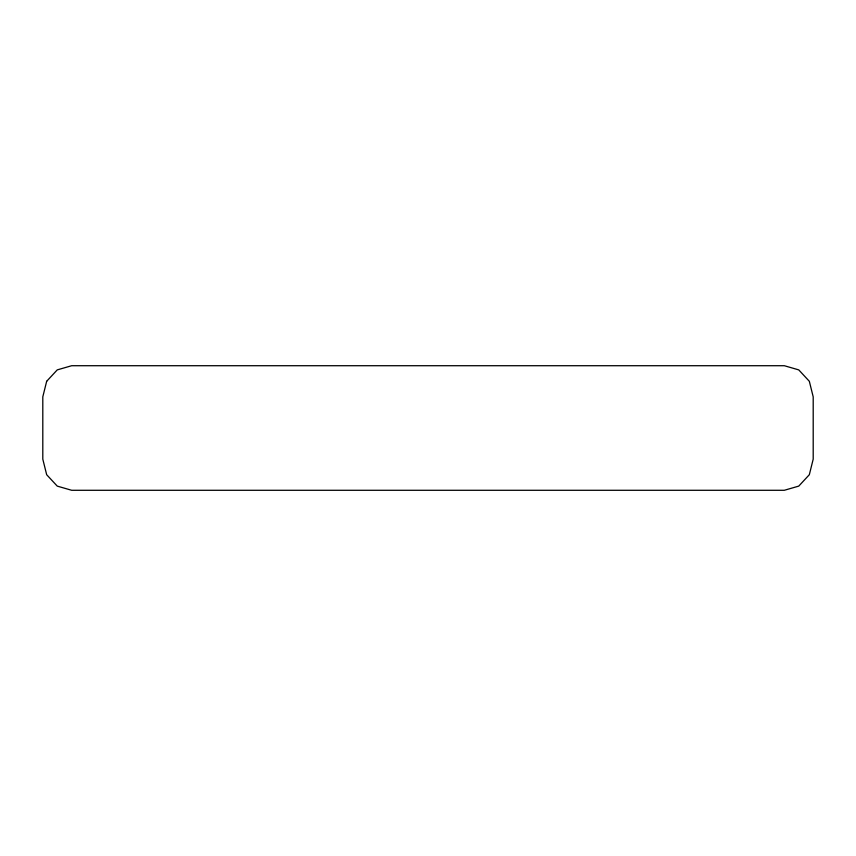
<?xml version="1.0" encoding="UTF-8"?>
<svg xmlns="http://www.w3.org/2000/svg" width="856" height="856" viewBox="0 0 856 856"><rect width="100%" height="100%" fill="white"/><g stroke="black" fill="none" stroke-linecap="round" stroke-linejoin="round"><path stroke-width="1.28" d="M46.673 381.284L42.8 396.852L42.8 459.148L46.673 474.716L57.245 486.112L71.69 490.285L784.31 490.285L798.755 486.112L809.327 474.716L813.2 459.148L813.2 396.852L809.327 381.284L798.755 369.888L784.31 365.715L71.69 365.715L57.245 369.888L46.673 381.284"/></g></svg>
